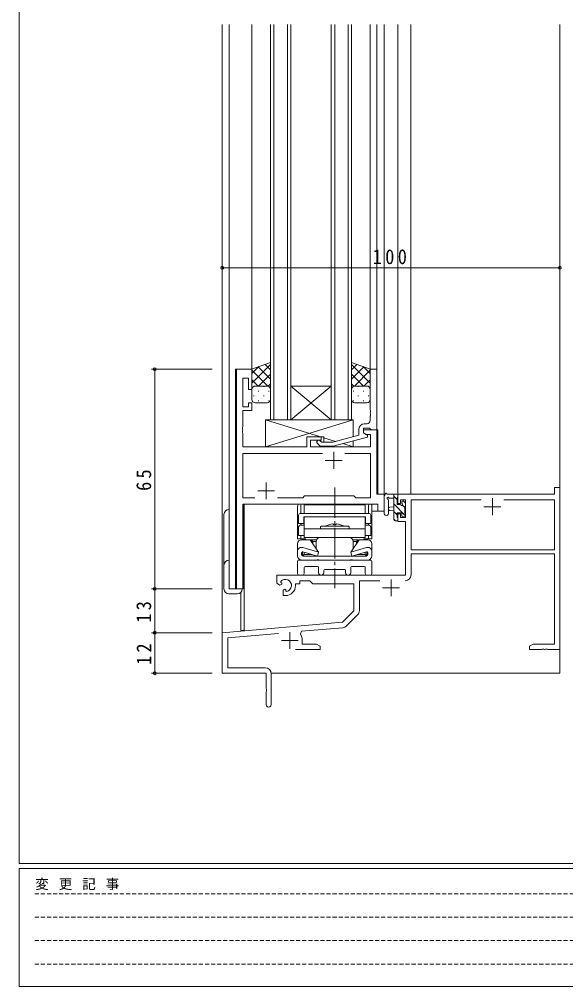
# Model space of a CAD drawing. Units: millimetres on the paper. Extents: x -420 to 373, y -297 to 267.
# Drawn here: x -417.7 to -255.9, y -297 to -10.8 of the extents above; entities that cross this region are included whole.
import ezdxf

# ---------------------------------------------------------------- set-up
doc = ezdxf.new("R2010")
doc.units = ezdxf.units.MM
doc.linetypes.add('CHAIN2', pattern=[12, 9, -1, 1, -1])
doc.linetypes.add('DASHED1', pattern=[1.8, 1.2, -0.6])
for name, color, linetype, lineweight in [('0-1_YKK_ZWAK', 7, 'Continuous', 9), ('0-3_YKK_11', 7, 'Continuous', 9), ('0-4_YKK_12', 2, 'Continuous', 9), ('0-5_YKK_13', 4, 'Continuous', 9), ('0-7_YKK_D', 6, 'Continuous', 9)]:
    doc.layers.add(name, color=color, linetype=linetype, lineweight=lineweight)
doc.styles.add('ＭＳ ゴシック', font='')
doc.styles.get('ＭＳ ゴシック').set_extended_font_data('MS Gothic')

msp = doc.modelspace()

# ---------------------------------------------------------------- linework, layer by layer
at = {"layer": '0-1_YKK_ZWAK'}
for p, q in [((-417.7, -260.6), (-417.7, 264.4)), ((352.3, -260.6), (-417.7, -260.6)), ((-417.7, -297), (-417.7, -262)), ((314.5, -262), (-417.7, -262)), ((-417.7, -297), (314.5, -297))]:
    msp.add_line(p, q, dxfattribs=at)
at = {"layer": '0-1_YKK_ZWAK', "linetype": 'DASHED1'}
for p, q in [((-413.101, -269.512), (-164.909, -269.512)), ((-413.101, -276.441), (-164.909, -276.441)), ((-413.101, -283.37), (-164.909, -283.37)), ((-413.101, -290.298), (-164.909, -290.298))]:
    msp.add_line(p, q, dxfattribs=at)
at = {"layer": '0-3_YKK_11'}
for p, q in [((-348.799, -114.279), (-353.399, -114.279)), ((-353.399, -114.279), (-353.399, -179.279)), ((-348.799, -120.279), (-348.799, -114.279)), ((-313.799, -114.279), (-313.799, -126.321)), ((-311.799, -114.279), (-313.799, -114.279)), ((-311.799, -132.279), (-311.799, -114.279)), ((-351.469, -116.979), (-349.799, -116.979)), ((-351.469, -125.479), (-351.469, -116.979)), ((-349.799, -116.979), (-349.799, -120.279)), ((-349.799, -120.279), (-348.799, -120.279)), ((-349.799, -125.479), (-351.469, -125.479)), ((-349.799, -124.279), (-349.799, -125.479)), ((-348.799, -124.279), (-349.799, -124.279)), ((-348.799, -126.479), (-348.799, -124.279)), ((-351.469, -126.479), (-348.799, -126.479)), ((-351.469, -131.321), (-351.469, -126.479)), ((-313.799, -126.321), (-313.679, -126.504)), ((-313.679, -127.054), (-313.799, -127.237)), ((-313.799, -127.237), (-313.799, -127.321)), ((-313.799, -127.321), (-313.679, -127.504)), ((-313.679, -128.054), (-313.799, -128.237)), ((-313.799, -128.237), (-313.799, -129.479)), ((-313.679, -126.504), (-313.679, -127.054)), ((-313.679, -127.504), (-313.679, -128.054)), ((-351.589, -131.504), (-351.469, -131.321)), ((-351.589, -132.054), (-351.589, -131.504)), ((-314.799, -130.479), (-315.599, -130.479)), ((-351.469, -132.238), (-351.589, -132.054)), ((-351.589, -132.504), (-351.469, -132.321)), ((-351.589, -133.054), (-351.589, -132.504)), ((-351.469, -133.238), (-351.589, -133.054)), ((-351.469, -132.321), (-351.469, -132.238)), ((-351.469, -137.279), (-351.469, -133.238)), ((-332.499, -134.279), (-332.499, -137.279)), ((-328.299, -134.279), (-332.499, -134.279)), ((-328.299, -135.279), (-328.299, -134.279)), ((-317.099, -133.8), (-324.86, -135.879)), ((-324.702, -137.079), (-314.599, -134.372)), ((-317.099, -131.979), (-317.099, -133.8)), ((-315.799, -131.779), (-313.999, -131.779)), ((-315.799, -133.079), (-315.799, -131.779)), ((-315.799, -132.279), (-315.799, -133.079)), ((-311.799, -132.279), (-315.799, -132.279)), ((-314.599, -133.772), (-315.799, -133.079)), ((-315.799, -133.079), (-314.933, -133.579)), ((-314.933, -133.579), (-313.729, -133.579)), ((-314.599, -134.372), (-314.599, -133.772)), ((-313.999, -131.779), (-313.799, -131.979)), ((-313.799, -131.979), (-313.499, -132.279)), ((-313.729, -133.579), (-313.729, -137.279)), ((-313.499, -132.279), (-311.799, -132.279)), ((-311.799, -151.279), (-311.799, -132.279)), ((-332.499, -137.279), (-351.469, -137.279)), ((-331.499, -135.279), (-328.299, -135.279)), ((-331.499, -137.279), (-331.499, -135.279)), ((-313.729, -137.279), (-331.499, -137.279)), ((-329.423, -136.304), (-328.647, -137.079)), ((-328.647, -137.079), (-324.702, -137.079)), ((-328.15, -135.879), (-328.574, -135.455)), ((-324.86, -135.879), (-328.15, -135.879)), ((-351.469, -139.209), (-351.469, -152.349)), ((-327.949, -139.209), (-351.469, -139.209)), ((-327.949, -139.209), (-351.469, -139.209)), ((-324.599, -138.779), (-324.599, -143.779)), ((-313.729, -139.209), (-321.248, -139.209)), ((-313.729, -152.349), (-313.729, -139.209)), ((-327.099, -141.279), (-322.099, -141.279)), ((-344.599, -147.779), (-344.599, -152.779)), ((-347.099, -150.279), (-342.099, -150.279)), ((-309.599, -151.279), (-311.799, -151.279)), ((-309.599, -156.279), (-309.599, -151.279)), ((-305.599, -151.279), (-259.229, -151.279)), ((-305.599, -154.079), (-305.599, -151.279)), ((-259.229, -149.279), (-257.599, -149.279)), ((-259.229, -151.279), (-259.229, -149.279)), ((-257.599, -149.279), (-257.599, -197.279)), ((-351.469, -152.349), (-347.949, -152.349)), ((-351.469, -154.279), (-311.529, -154.279)), ((-351.469, -179.279), (-351.469, -154.279)), ((-341.248, -152.349), (-333.769, -152.349)), ((-333.769, -152.349), (-333.199, -151.779)), ((-333.199, -151.779), (-318.599, -151.779)), ((-318.599, -151.779), (-318.029, -152.349)), ((-318.029, -152.349), (-313.729, -152.349)), ((-311.529, -154.279), (-311.529, -156.279)), ((-304.799, -154.079), (-305.599, -154.079)), ((-304.799, -152.909), (-304.799, -154.079)), ((-303.299, -152.909), (-304.799, -152.909)), ((-303.299, -158.179), (-303.299, -152.909)), ((-301.669, -152.909), (-280.949, -152.909)), ((-301.669, -167.779), (-301.669, -152.909)), ((-277.599, -152.479), (-277.599, -157.479)), ((-274.248, -152.909), (-259.229, -152.909)), ((-274.248, -152.909), (-259.229, -152.909)), ((-259.229, -152.909), (-259.229, -167.779)), ((-311.529, -156.279), (-309.599, -156.279)), ((-305.599, -157.079), (-304.799, -157.079)), ((-305.599, -159.379), (-305.599, -157.079)), ((-304.799, -157.079), (-304.799, -158.179)), ((-280.099, -154.979), (-275.099, -154.979)), ((-303.299, -159.379), (-305.599, -159.379)), ((-304.799, -158.179), (-303.299, -158.179)), ((-303.299, -175.279), (-303.299, -159.379)), ((-259.229, -167.779), (-301.669, -167.779)), ((-301.669, -168.979), (-301.669, -175.109)), ((-259.229, -168.979), (-301.669, -168.979)), ((-259.229, -195.649), (-259.229, -168.979)), ((-341.399, -175.279), (-303.299, -175.279)), ((-341.399, -177.644), (-341.399, -175.279)), ((-340.261, -177.103), (-340.21, -177.407)), ((-340.21, -177.407), (-339.999, -177.529)), ((-334.599, -176.909), (-334.599, -177.779)), ((-331.669, -176.909), (-334.599, -176.909)), ((-330.799, -177.779), (-331.669, -176.909)), ((-316.969, -176.909), (-316.969, -185.709)), ((-310.949, -176.909), (-316.969, -176.909)), ((-307.599, -176.479), (-307.599, -181.479)), ((-353.399, -179.279), (-351.469, -179.279)), ((-340.499, -178.164), (-341.399, -177.644)), ((-339.999, -177.875), (-340.499, -178.164)), ((-339.999, -177.529), (-339.999, -177.875)), ((-339.599, -179.723), (-339.099, -179.434)), ((-339.599, -181.279), (-339.599, -179.723)), ((-339.099, -179.434), (-338.799, -179.607)), ((-338.799, -179.607), (-338.799, -179.851)), ((-338.799, -179.851), (-338.561, -180.047)), ((-335.899, -177.779), (-335.899, -178.279)), ((-334.599, -177.779), (-335.899, -177.779)), ((-318.599, -177.779), (-330.799, -177.779)), ((-318.599, -185.779), (-318.599, -177.779)), ((-310.099, -178.979), (-305.099, -178.979)), ((-338.899, -181.279), (-339.599, -181.279)), ((-321.983, -189.163), (-318.599, -185.779)), ((-317.496, -186.982), (-320.786, -190.272)), ((-357.599, -192.279), (-321.983, -189.163)), ((-321.902, -190.792), (-334.079, -191.858)), ((-357.599, -204.279), (-357.599, -192.279)), ((-340.968, -192.461), (-355.969, -193.773)), ((-355.969, -193.773), (-355.969, -202.649)), ((-340.099, -194.579), (-335.099, -194.579)), ((-337.599, -192.079), (-337.599, -197.079)), ((-334.079, -191.858), (-334.46, -192.621)), ((-333.899, -194.579), (-333.899, -195.649)), ((-328.599, -197.279), (-335.949, -197.279)), ((-333.899, -195.649), (-329.69, -195.649)), ((-329.69, -195.649), (-328.599, -196.279)), ((-328.599, -196.279), (-328.599, -197.279)), ((-266.599, -196.279), (-265.507, -195.649)), ((-266.599, -197.279), (-266.599, -196.279)), ((-263.057, -197.279), (-266.599, -197.279)), ((-265.507, -195.649), (-259.229, -195.649)), ((-262.874, -197.159), (-263.057, -197.279)), ((-262.324, -197.159), (-262.874, -197.159)), ((-262.14, -197.279), (-262.324, -197.159)), ((-262.057, -197.279), (-262.14, -197.279)), ((-261.874, -197.159), (-262.057, -197.279)), ((-261.324, -197.159), (-261.874, -197.159)), ((-261.14, -197.279), (-261.324, -197.159)), ((-257.599, -197.279), (-261.14, -197.279)), ((-355.969, -202.649), (-344.899, -202.649)), ((-344.599, -204.279), (-357.599, -204.279)), ((-344.599, -208.821), (-344.599, -204.279)), ((-343.099, -204.449), (-343.099, -213.529)), ((-344.479, -209.004), (-344.599, -208.821)), ((-344.599, -209.738), (-344.479, -209.554)), ((-344.599, -213.529), (-344.599, -209.738)), ((-344.479, -209.554), (-344.479, -209.004))]:
    msp.add_line(p, q, dxfattribs=at)
for centre, radius, start, end in [((-315.599, -131.979), 1.5, 90, 179.99998), ((-314.799, -129.479), 1, 270, 359.99998), ((-328.999, -135.879), 0.6, 44.99998, 225), ((-338.899, -178.279), 1.8, 280.80693, 139.19305), ((-303.469, -175.109), 1.8, 270, 359.99998), ((-338.899, -178.279), 3, 270, 359.99998), ((-318.769, -185.709), 1.8, 314.99998, 359.99997), ((-322.059, -188.999), 1.8, 274.99997, 314.99998), ((-337.599, -194.579), 3.7, 0, 31.9633), ((-344.899, -204.449), 1.8, 0, 89.99998), ((-343.849, -213.529), 0.75, 179.99998, 0)]:
    msp.add_arc(centre, radius, start, end, dxfattribs=at)
at = {"layer": '0-4_YKK_12'}
for p, q in [((-357.599, -12.279), (-357.599, -204.279)), ((-355.599, -12.279), (-355.599, -179.279)), ((-348.799, -114.279), (-348.799, -12.279)), ((-343.299, -129.279), (-343.299, -12.279)), ((-342.299, -12.279), (-342.299, -129.279)), ((-338.299, -129.279), (-338.299, -12.279)), ((-337.299, -12.279), (-337.299, -129.279)), ((-325.299, -129.279), (-325.299, -12.279)), ((-324.299, -12.279), (-324.299, -129.279)), ((-320.299, -129.279), (-320.299, -12.279)), ((-319.299, -12.279), (-319.299, -129.279)), ((-313.799, -114.279), (-313.799, -12.279)), ((-311.799, -114.579), (-311.799, -12.279)), ((-309.599, -156.279), (-309.599, -12.279)), ((-305.599, -12.279), (-305.599, -151.279)), ((-301.699, -12.279), (-301.699, -151.279)), ((-257.599, -12.279), (-257.599, -204.279)), ((-348.799, -114.279), (-353.669, -114.279)), ((-353.669, -179.279), (-353.669, -114.279)), ((-325.299, -129.279), (-337.299, -119.279)), ((-337.299, -129.279), (-325.299, -119.279)), ((-337.299, -119.279), (-325.299, -119.279)), ((-337.299, -129.279), (-343.299, -129.279)), ((-337.299, -129.279), (-325.299, -129.279)), ((-319.299, -129.279), (-325.299, -129.279)), ((-312.099, -132.279), (-311.529, -132.279)), ((-311.529, -132.279), (-311.529, -151.278)), ((-301.699, -151.279), (-305.599, -151.279)), ((-351.399, -154.279), (-314.099, -154.279)), ((-351.399, -179.279), (-351.399, -154.279)), ((-351.099, -154.279), (-351.099, -191.579)), ((-313.298, -156.279), (-313.298, -154.279)), ((-313.298, -156.279), (-309.599, -156.279)), ((-355.599, -179.279), (-351.399, -179.279)), ((-352.099, -180.299), (-352.099, -191.579)), ((-351.099, -191.579), (-352.099, -191.579)), ((-357.599, -204.279), (-344.899, -204.279)), ((-343.099, -204.279), (-257.599, -204.279))]:
    msp.add_line(p, q, dxfattribs=at)
at = {"layer": '0-5_YKK_13'}
for p, q in [((-343.299, -112.315), (-348.799, -114.279)), ((-343.299, -112.932), (-348.799, -118.432)), ((-346.739, -113.544), (-348.799, -115.603)), ((-348.799, -114.279), (-348.799, -120.279)), ((-346.966, -113.625), (-343.299, -117.292)), ((-344.882, -112.88), (-343.299, -114.464)), ((-343.299, -120.279), (-343.299, -112.315)), ((-319.299, -112.315), (-313.799, -114.279)), ((-319.299, -120.279), (-319.299, -112.315)), ((-317.715, -112.88), (-319.299, -114.463)), ((-319.299, -112.932), (-313.799, -118.432)), ((-315.631, -113.625), (-319.299, -117.292)), ((-315.858, -113.544), (-313.799, -115.603)), ((-313.799, -114.279), (-313.799, -120.279)), ((-348.799, -114.62), (-344.14, -119.279)), ((-343.299, -115.76), (-346.818, -119.279)), ((-319.299, -115.76), (-315.779, -119.279)), ((-313.799, -114.62), (-318.457, -119.279)), ((-348.799, -117.449), (-346.968, -119.279)), ((-348.213, -119.369), (-348.179, -119.369)), ((-347.799, -119.279), (-344.299, -119.279)), ((-345.349, -119.369), (-345.149, -119.369)), ((-343.299, -118.589), (-343.989, -119.279)), ((-319.299, -118.589), (-318.608, -119.279)), ((-314.799, -119.279), (-318.299, -119.279)), ((-317.249, -119.369), (-317.449, -119.369)), ((-313.799, -117.449), (-315.629, -119.279)), ((-314.384, -119.369), (-314.419, -119.369)), ((-348.799, -120.277), (-348.799, -120.277)), ((-348.799, -123.279), (-348.799, -120.279)), ((-348.379, -122.199), (-348.179, -122.199)), ((-346.964, -120.784), (-346.764, -120.784)), ((-345.349, -122.199), (-345.149, -122.199)), ((-343.934, -120.784), (-343.734, -120.784)), ((-343.299, -120.279), (-343.299, -123.279)), ((-319.299, -120.279), (-319.299, -123.279)), ((-318.664, -120.784), (-318.864, -120.784)), ((-317.249, -122.199), (-317.449, -122.199)), ((-315.634, -120.784), (-315.834, -120.784)), ((-314.219, -122.199), (-314.419, -122.199)), ((-313.799, -120.277), (-313.799, -120.277)), ((-313.799, -123.279), (-313.799, -120.279)), ((-344.297, -124.279), (-347.799, -124.279)), ((-346.964, -123.614), (-346.764, -123.614)), ((-343.934, -123.614), (-343.734, -123.614)), ((-318.664, -123.614), (-318.864, -123.614)), ((-318.3, -124.279), (-314.799, -124.279)), ((-315.634, -123.614), (-315.834, -123.614)), ((-318.799, -129.279), (-344.799, -137.279)), ((-344.799, -129.279), (-328.549, -134.279)), ((-344.799, -129.279), (-344.799, -137.279)), ((-318.799, -129.279), (-344.799, -129.279)), ((-319.399, -129.279), (-343.399, -129.279)), ((-318.799, -134.255), (-318.799, -129.279)), ((-332.499, -134.279), (-327.499, -134.279)), ((-332.499, -137.279), (-332.499, -134.279)), ((-327.499, -134.279), (-327.499, -135.879)), ((-344.799, -137.279), (-332.499, -137.279)), ((-327.499, -134.602), (-324.052, -135.663)), ((-327.499, -137.079), (-327.499, -137.279)), ((-327.499, -137.079), (-327.499, -137.279)), ((-327.499, -137.279), (-318.799, -137.279)), ((-321.894, -136.327), (-318.799, -137.279)), ((-318.799, -137.279), (-318.799, -135.497)), ((-305.899, -151.279), (-308.579, -151.279)), ((-306.799, -151.279), (-306.799, -158.879)), ((-305.599, -152.179), (-305.599, -151.579)), ((-313.465, -154.279), (-335.131, -154.279)), ((-333.298, -154.479), (-315.298, -154.479)), ((-333.298, -156.979), (-333.298, -154.479)), ((-315.298, -154.479), (-315.298, -156.979)), ((-309.599, -157.007), (-309.599, -151.845)), ((-308.399, -157.007), (-308.396, -153.046)), ((-307.979, -152.479), (-306.799, -152.479)), ((-305.799, -152.896), (-306.799, -151.896)), ((-303.299, -157.641), (-306.799, -154.141)), ((-305.799, -154.379), (-305.799, -152.379)), ((-304.86, -154.379), (-305.799, -154.379)), ((-304.399, -153.579), (-304.399, -153.918)), ((-303.499, -155.196), (-304.185, -154.509)), ((-303.386, -153.867), (-303.886, -153.367)), ((-303.299, -154.679), (-303.299, -154.079)), ((-357.099, -179.279), (-357.099, -157.279)), ((-355.599, -155.779), (-355.599, -179.279)), ((-335.298, -155.079), (-335.298, -164.479)), ((-334.498, -156.979), (-314.098, -156.979)), ((-334.348, -155.079), (-334.348, -156.979)), ((-315.298, -156.979), (-333.298, -156.979)), ((-314.248, -155.079), (-314.248, -156.979)), ((-313.298, -155.079), (-313.298, -164.479)), ((-306.799, -154.979), (-307.943, -155.081)), ((-306.799, -156.179), (-307.943, -156.077)), ((-305.799, -157.386), (-306.799, -156.386)), ((-305.799, -156.779), (-304.399, -156.779)), ((-305.799, -158.079), (-305.799, -156.779)), ((-304.399, -156.779), (-304.399, -157.679)), ((-303.499, -156.979), (-303.499, -154.879)), ((-303.299, -157.679), (-303.299, -157.179)), ((-334.998, -159.979), (-334.998, -157.479)), ((-334.998, -159.979), (-333.298, -159.979)), ((-334.348, -159.979), (-334.348, -160.479)), ((-333.398, -157.979), (-315.198, -157.979)), ((-333.398, -159.979), (-333.398, -157.979)), ((-333.298, -157.979), (-315.298, -157.979)), ((-333.298, -157.979), (-333.298, -164.079)), ((-324.848, -160.079), (-324.548, -160.379)), ((-315.298, -164.079), (-315.298, -157.979)), ((-315.298, -159.979), (-313.598, -159.979)), ((-315.198, -157.979), (-315.198, -159.979)), ((-314.248, -159.979), (-314.248, -160.479)), ((-313.598, -159.979), (-313.598, -157.479)), ((-306.25, -159.179), (-306.799, -158.631)), ((-306.499, -159.179), (-305.899, -159.179)), ((-305.599, -158.879), (-305.599, -158.279)), ((-304.099, -157.979), (-303.599, -157.979)), ((-334.998, -163.479), (-334.998, -160.979)), ((-334.498, -160.479), (-333.298, -160.479)), ((-315.298, -161.579), (-333.298, -161.579)), ((-328.548, -160.979), (-328.548, -161.379)), ((-320.248, -160.779), (-328.348, -160.779)), ((-320.048, -161.379), (-320.048, -160.979)), ((-315.298, -160.479), (-314.098, -160.479)), ((-313.598, -163.479), (-313.598, -160.979)), ((-332.918, -164.479), (-335.298, -164.479)), ((-335.298, -169.579), (-335.298, -165.979)), ((-334.998, -163.479), (-333.298, -163.479)), ((-334.348, -163.479), (-334.348, -164.479)), ((-331.548, -164.779), (-334.098, -164.779)), ((-333.868, -164.479), (-333.868, -164.779)), ((-333.298, -164.079), (-315.298, -164.079)), ((-332.918, -164.479), (-332.918, -164.779)), ((-329.639, -164.779), (-331.298, -164.779)), ((-330.798, -165.279), (-331.298, -164.779)), ((-331.298, -165.145), (-331.298, -164.779)), ((-329.748, -165.279), (-330.798, -165.279)), ((-330.798, -165.279), (-330.798, -165.877)), ((-329.748, -165.279), (-329.748, -167.415)), ((-328.548, -164.079), (-320.048, -164.079)), ((-317.298, -164.779), (-318.957, -164.779)), ((-318.848, -165.279), (-318.848, -167.415)), ((-317.798, -165.279), (-317.798, -165.877)), ((-317.298, -165.145), (-317.298, -164.779)), ((-314.498, -164.779), (-317.048, -164.779)), ((-315.678, -164.779), (-315.678, -164.479)), ((-315.678, -164.479), (-313.298, -164.479)), ((-315.298, -163.479), (-313.598, -163.479)), ((-314.728, -164.479), (-314.728, -164.779)), ((-314.248, -163.479), (-314.248, -164.479)), ((-313.298, -165.979), (-313.298, -169.579)), ((-334.098, -168.624), (-334.098, -169.079)), ((-333.948, -168.364), (-333.948, -169.436)), ((-333.848, -168.879), (-333.848, -168.328)), ((-329.048, -168.44), (-333.722, -167.069)), ((-333.348, -169.079), (-333.348, -168.456)), ((-319.548, -168.44), (-314.874, -167.069)), ((-315.248, -169.079), (-315.248, -168.442)), ((-314.748, -168.879), (-314.748, -168.328)), ((-314.648, -169.436), (-314.648, -168.364)), ((-314.498, -168.624), (-314.498, -169.079)), ((-335.298, -174.779), (-335.298, -171.079)), ((-334.998, -170.779), (-313.598, -170.779)), ((-329.897, -170.779), (-334.098, -170.779)), ((-333.348, -169.079), (-333.643, -169.374)), ((-314.998, -169.579), (-333.598, -169.579)), ((-331.15, -169.079), (-333.348, -169.079)), ((-333.148, -169.579), (-329.748, -169.579)), ((-329.748, -169.485), (-329.748, -169.579)), ((-319.897, -170.779), (-328.699, -170.779)), ((-318.848, -169.485), (-318.848, -169.579)), ((-318.848, -169.579), (-315.448, -169.579)), ((-314.498, -170.779), (-318.699, -170.779)), ((-315.248, -169.079), (-317.447, -169.079)), ((-315.248, -169.079), (-314.953, -169.374)), ((-313.298, -171.079), (-313.298, -174.779)), ((-333.368, -173.009), (-333.368, -174.779)), ((-329.348, -172.709), (-333.068, -172.709)), ((-329.048, -174.529), (-329.048, -173.009)), ((-327.548, -173.879), (-327.548, -174.529)), ((-321.348, -173.579), (-327.248, -173.579)), ((-321.048, -174.529), (-321.048, -173.879)), ((-319.548, -173.009), (-319.548, -174.529)), ((-315.528, -172.709), (-319.248, -172.709)), ((-315.228, -174.779), (-315.228, -173.009)), ((-333.868, -175.279), (-334.798, -175.279)), ((-313.798, -175.279), (-314.728, -175.279)), ((-355.599, -179.279), (-351.699, -179.279)), ((-353.199, -180.779), (-355.599, -180.779))]:
    msp.add_line(p, q, dxfattribs=at)
at = {"layer": '0-5_YKK_13', "linetype": 'CHAIN2'}
msp.add_line((-324.298, -149.279), (-324.298, -179.079), dxfattribs=at)
at = {"layer": '0-5_YKK_13'}
for points in [[(-323.748, -160.079), (-324.048, -160.379), (-324.548, -160.379)], [(-331.548, -164.779), (-329.048, -168.44), (-329.424, -169.579), (-333.704, -168.339)], [(-317.048, -164.779), (-319.548, -168.44), (-319.172, -169.579), (-314.892, -168.339)], [(-317.298, -164.779), (-317.798, -165.279), (-318.848, -165.279)]]:
    msp.add_lwpolyline(points, dxfattribs=at)
for centre, radius, start, end in [((-347.799, -120.279), 1, 89.99976, 179.99976), ((-344.299, -120.279), 1, 359.99976, 89.99976), ((-318.299, -120.279), 1, 90.00009, 180.00009), ((-314.799, -120.279), 1, 0.00009, 90.00009), ((-347.799, -123.279), 1, 179.99976, 269.99976), ((-344.299, -123.279), 1, 269.99976, 359.99976), ((-318.299, -123.279), 1, 180.00009, 270.00009), ((-314.799, -123.279), 1, 270.00009, 0.00009), ((-309.299, -151.845), 0.3, 130.52878, 180), ((-309.689, -151.389), 0.3, 310.52878, 10.52878), ((-309.099, -151.279), 0.3, 30, 190.52878), ((-308.579, -150.979), 0.3, 210, 270), ((-305.899, -151.579), 0.3, 0, 90), ((-333.298, -155.079), 2, 156.42181, 180), ((-332.348, -155.079), 2, 156.42181, 180), ((-316.248, -155.079), 2, 0, 23.57817), ((-315.298, -155.079), 2, 0, 23.57817), ((-308.499, -152.479), 0.3, 30, 250.81024), ((-308.696, -153.046), 0.3, 359.95976, 70.81024), ((-307.979, -152.179), 0.3, 210, 270), ((-305.799, -152.179), 0.2, 270, 0), ((-304.86, -154.679), 0.3, 33.05573, 90), ((-304.399, -154.379), 0.25, 213.05573, 56.94426), ((-304.099, -153.579), 0.3, 45, 180), ((-304.099, -153.918), 0.3, 180, 236.94426), ((-303.599, -154.079), 0.3, 0, 45), ((-355.599, -157.279), 1.5, 90, 180), ((-334.498, -157.479), 0.5, 90, 180), ((-314.098, -157.479), 0.5, 0, 90), ((-308.999, -157.007), 0.6, 179.95976, 359.95976), ((-307.899, -155.579), 0.5, 95.09206, 264.90793), ((-303.499, -154.679), 0.2, 270, 0), ((-303.499, -157.179), 0.2, 0, 90), ((-324.294, -166.137), 6.083, 95.23132, 118.26506), ((-324.303, -166.137), 6.083, 61.73492, 84.76866), ((-306.499, -158.879), 0.3, 180, 270), ((-305.899, -158.879), 0.3, 270, 0), ((-305.799, -158.279), 0.2, 0, 90), ((-304.099, -157.679), 0.3, 180, 270), ((-303.599, -157.679), 0.3, 270, 0), ((-334.498, -160.979), 0.5, 90, 180), ((-328.348, -160.979), 0.2, 90, 180), ((-328.348, -161.379), 0.2, 180, 270), ((-320.248, -160.979), 0.2, 0, 90), ((-320.248, -161.379), 0.2, 270, 0), ((-314.098, -160.979), 0.5, 0, 90), ((-334.098, -165.979), 1.2, 90, 180), ((-328.548, -165.279), 1.2, 90, 180), ((-320.048, -165.279), 1.2, 0, 90), ((-314.498, -165.979), 1.2, 0, 90), ((-334.098, -168.209), 1.2, 71.74316, 180), ((-333.798, -168.624), 0.3, 71.74316, 180), ((-314.798, -168.624), 0.3, 0, 108.25682), ((-314.498, -168.209), 1.2, 0, 108.25682), ((-355.599, -172.279), 1.5, 90, 180), ((-334.098, -169.579), 1.2, 180, 270), ((-334.998, -171.079), 0.3, 90, 180), ((-333.598, -169.079), 0.5, 180, 270), ((-333.148, -168.879), 0.7, 180, 270), ((-329.298, -173.309), 2.6, 76.67462, 103.32536), ((-319.298, -173.309), 2.6, 76.67462, 103.32536), ((-315.448, -168.879), 0.7, 270, 0), ((-314.998, -169.079), 0.5, 270, 0), ((-314.498, -169.579), 1.2, 270, 0), ((-313.598, -171.079), 0.3, 0, 90), ((-333.068, -173.009), 0.3, 90, 180), ((-329.348, -173.009), 0.3, 0, 90), ((-328.298, -174.529), 0.75, 180, 0), ((-327.248, -173.879), 0.3, 90, 180), ((-321.348, -173.879), 0.3, 0, 90), ((-320.298, -174.529), 0.75, 180, 0), ((-319.248, -173.009), 0.3, 90, 180), ((-315.528, -173.009), 0.3, 0, 90), ((-334.798, -174.779), 0.5, 180, 270), ((-333.868, -174.779), 0.5, 270, 0), ((-314.728, -174.779), 0.5, 180, 270), ((-313.798, -174.779), 0.5, 270, 0), ((-355.599, -179.279), 1.5, 180, 270), ((-353.199, -179.279), 1.5, 270, 0)]:
    msp.add_arc(centre, radius, start, end, dxfattribs=at)
at = {"layer": '0-7_YKK_D'}
for p, q in [((-357.599, -92.736), (-357.599, -83.279)), ((-357.599, -84.279), (-257.599, -84.279)), ((-257.599, -91.959), (-257.599, -83.279)), ((-360.599, -114.279), (-378.599, -114.279)), ((-377.599, -179.279), (-377.599, -114.279)), ((-360.599, -179.279), (-378.599, -179.279)), ((-360.599, -179.279), (-378.599, -179.279)), ((-377.599, -192.279), (-377.599, -179.279)), ((-360.599, -192.279), (-378.599, -192.279)), ((-360.599, -192.279), (-378.599, -192.279)), ((-377.599, -192.279), (-377.599, -204.279)), ((-360.599, -204.279), (-378.599, -204.279))]:
    msp.add_line(p, q, dxfattribs=at)
for centre in [(-357.599, -84.279), (-257.599, -84.279), (-377.599, -114.279), (-377.599, -179.279), (-377.599, -179.279), (-377.599, -192.279), (-377.599, -192.279), (-377.599, -204.279)]:
    msp.add_circle(centre, 0.425, dxfattribs=at)

# ---------------------------------------------------------------- texts
at = {"layer": '0-1_YKK_ZWAK', "insert": (-412.986, -268.447), "char_height": 2.933, "attachment_point": 7, "style": 'ＭＳ ゴシック'}
msp.add_mtext('\\T1.16;変\\~更\\~記\\~事', dxfattribs=at)
at = {"layer": '0-7_YKK_D', "color": 3, "insert": (-313.039, -83.279), "char_height": 4.399, "attachment_point": 7, "style": 'ＭＳ ゴシック'}
msp.add_mtext('\\T1.38;\\W0.9;100', dxfattribs=at)
at = {"layer": '0-7_YKK_D', "color": 3, "char_height": 4.399, "attachment_point": 7, "rotation": 90, "style": 'ＭＳ ゴシック'}
for s, insert in [('\\T1.36;\\W0.9;65', (-378.599, -150.299)), ('\\T1.36;\\W0.9;13', (-378.599, -189.299)), ('\\T1.36;\\W0.9;12', (-378.599, -201.799))]:
    msp.add_mtext(s, dxfattribs=dict(at, insert=insert))

doc.saveas('drawing.dxf')
